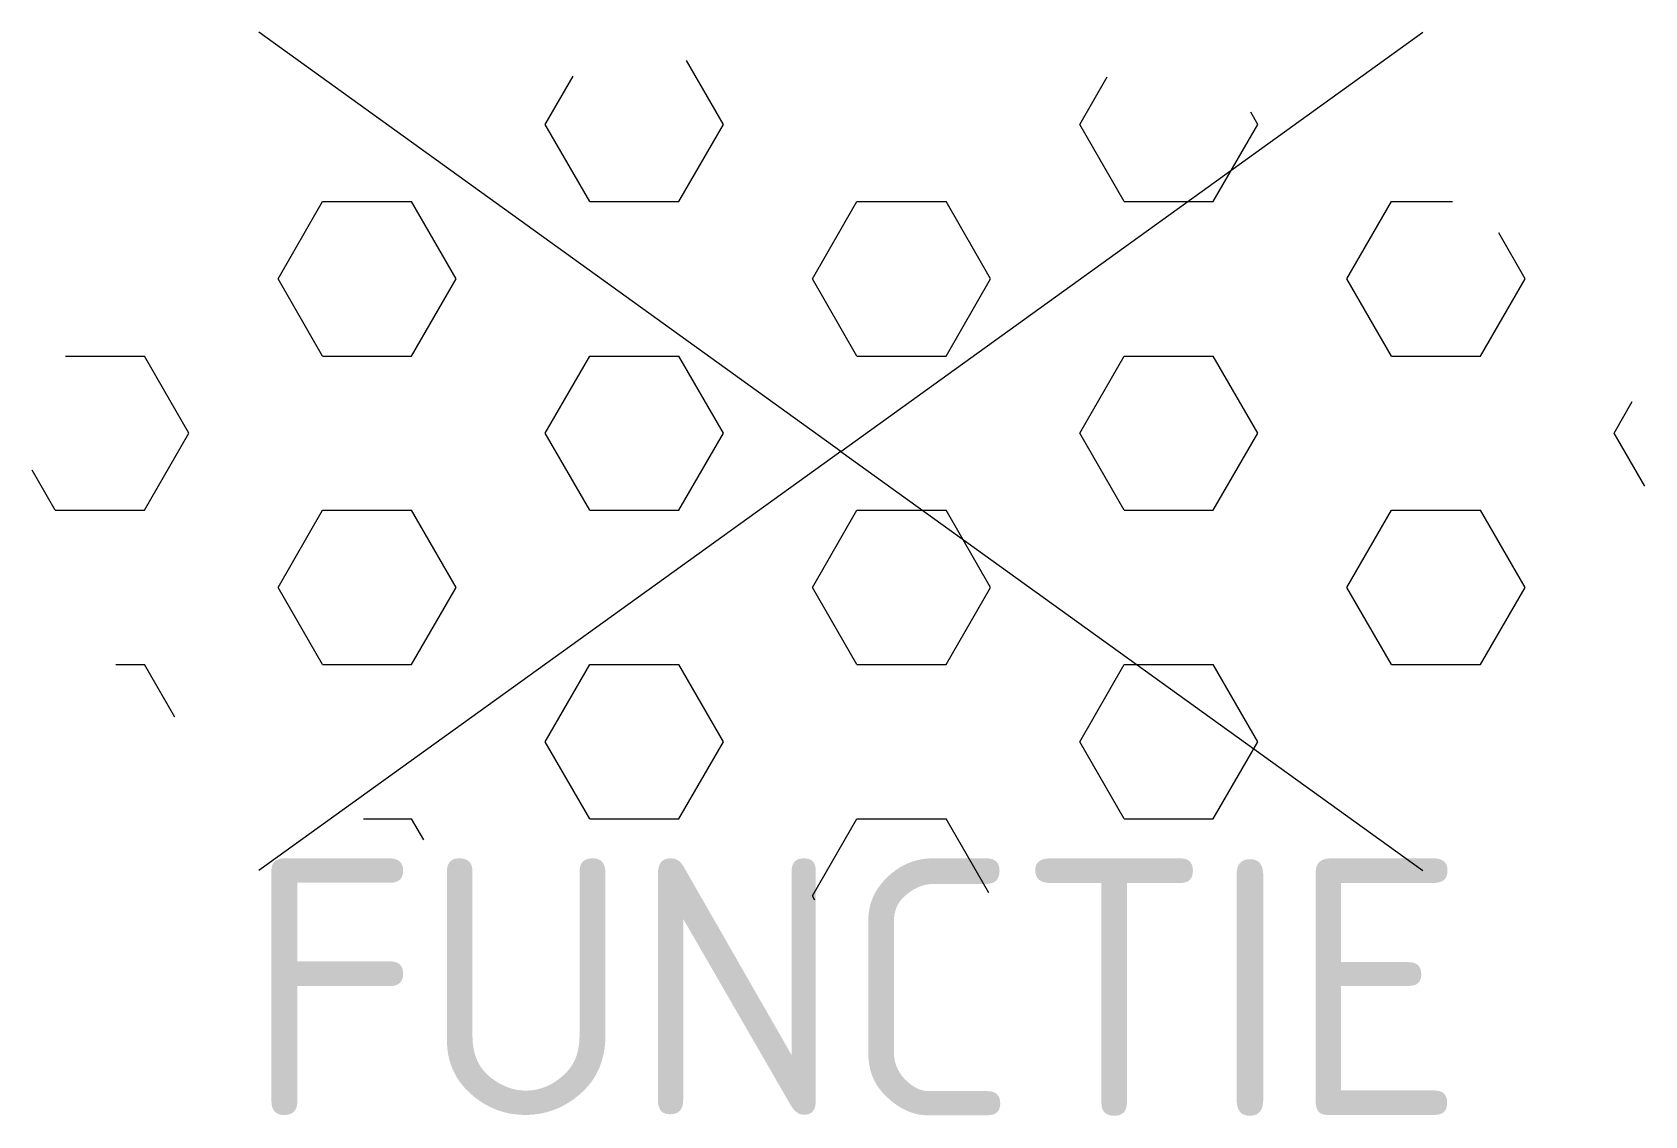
# Model space of a CAD drawing. Extents: x -5.7 to 5.7, y -4.5 to 3.1.
import ezdxf
from ezdxf.enums import TextEntityAlignment as Align

# ---------------------------------------------------------------- set-up
doc = ezdxf.new("R2010")
doc.units = 0
doc.styles.add('NLCS-ISO', font='NLCS-ISO.ttf')

msp = doc.modelspace()

# ---------------------------------------------------------------- linework, layer by layer
at = {"ltscale": 0.1}
for p, q in [((0.016, 0.176), (-4.068, 3.116)), ((0.016, 0.176), (4.1, 3.116)), ((-0.808, 2.469), (-1.068, 2.919)), ((-2.058, 2.469), (-1.863, 2.807)), ((1.692, 2.469), (1.885, 2.803)), ((2.942, 2.469), (2.892, 2.555)), ((-1.746, 1.928), (-2.058, 2.469)), ((-1.121, 1.928), (-0.808, 2.469)), ((2.004, 1.928), (1.692, 2.469)), ((2.629, 1.928), (2.942, 2.469)), ((-3.933, 1.387), (-3.621, 1.928)), ((-3.621, 1.928), (-2.996, 1.928)), ((-2.683, 1.387), (-2.996, 1.928)), ((-1.746, 1.928), (-1.121, 1.928)), ((-0.183, 1.387), (0.129, 1.928)), ((0.129, 1.928), (0.754, 1.928)), ((1.067, 1.387), (0.754, 1.928)), ((2.004, 1.928), (2.629, 1.928)), ((3.567, 1.387), (3.879, 1.928)), ((3.879, 1.928), (4.307, 1.928)), ((4.817, 1.387), (4.632, 1.708)), ((-3.621, 0.845), (-3.933, 1.387)), ((-2.996, 0.845), (-2.683, 1.387)), ((0.129, 0.845), (-0.183, 1.387)), ((0.754, 0.845), (1.067, 1.387)), ((3.879, 0.845), (3.567, 1.387)), ((4.504, 0.845), (4.817, 1.387)), ((-5.425, 0.845), (-4.871, 0.845)), ((-4.558, 0.304), (-4.871, 0.845)), ((-3.621, 0.845), (-2.996, 0.845)), ((-2.058, 0.304), (-1.746, 0.845)), ((-1.746, 0.845), (-1.121, 0.845)), ((-0.808, 0.304), (-1.121, 0.845)), ((0.129, 0.845), (0.754, 0.845)), ((1.692, 0.304), (2.004, 0.845)), ((2.004, 0.845), (2.629, 0.845)), ((2.942, 0.304), (2.629, 0.845)), ((3.879, 0.845), (4.504, 0.845)), ((5.442, 0.304), (5.569, 0.525)), ((-4.871, -0.237), (-4.558, 0.304)), ((-1.746, -0.237), (-2.058, 0.304)), ((-1.121, -0.237), (-0.808, 0.304)), ((2.004, -0.237), (1.692, 0.304)), ((2.629, -0.237), (2.942, 0.304)), ((5.657, -0.068), (5.442, 0.304)), ((0.016, 0.176), (-4.068, -2.764)), ((0.016, 0.176), (4.1, -2.764)), ((-5.496, -0.237), (-5.658, 0.043)), ((-5.496, -0.237), (-4.871, -0.237)), ((-3.933, -0.778), (-3.621, -0.237)), ((-3.621, -0.237), (-2.996, -0.237)), ((-2.683, -0.778), (-2.996, -0.237)), ((-1.746, -0.237), (-1.121, -0.237)), ((-0.183, -0.778), (0.129, -0.237)), ((0.129, -0.237), (0.754, -0.237)), ((1.067, -0.778), (0.754, -0.237)), ((2.004, -0.237), (2.629, -0.237)), ((3.567, -0.778), (3.879, -0.237)), ((3.879, -0.237), (4.504, -0.237)), ((4.817, -0.778), (4.504, -0.237)), ((-3.621, -1.32), (-3.933, -0.778)), ((-2.996, -1.32), (-2.683, -0.778)), ((0.129, -1.32), (-0.183, -0.778)), ((0.754, -1.32), (1.067, -0.778)), ((3.879, -1.32), (3.567, -0.778)), ((4.504, -1.32), (4.817, -0.778)), ((-5.07, -1.32), (-4.871, -1.32)), ((-4.658, -1.688), (-4.871, -1.32)), ((-3.621, -1.32), (-2.996, -1.32)), ((-2.058, -1.861), (-1.746, -1.32)), ((-1.746, -1.32), (-1.121, -1.32)), ((-0.808, -1.861), (-1.121, -1.32)), ((0.129, -1.32), (0.754, -1.32)), ((1.692, -1.861), (2.004, -1.32)), ((2.004, -1.32), (2.629, -1.32)), ((2.942, -1.861), (2.629, -1.32)), ((3.879, -1.32), (4.504, -1.32)), ((-1.746, -2.402), (-2.058, -1.861)), ((-1.121, -2.402), (-0.808, -1.861)), ((2.004, -2.402), (1.692, -1.861)), ((2.629, -2.402), (2.942, -1.861)), ((-3.334, -2.402), (-2.996, -2.402)), ((-2.911, -2.549), (-2.996, -2.402)), ((-1.746, -2.402), (-1.121, -2.402)), ((-0.183, -2.943), (0.129, -2.402)), ((0.129, -2.402), (0.754, -2.402)), ((1.054, -2.921), (0.754, -2.402)), ((2.004, -2.402), (2.629, -2.402)), ((-0.167, -2.972), (-0.183, -2.943))]:
    msp.add_line(p, q, dxfattribs=at)

# ---------------------------------------------------------------- texts
at = {"style": 'NLCS-ISO', "flags": 1}
msp.add_attdef('FUNCTIE', text='', height=1.8, dxfattribs=at).set_placement((0.116, -3.585), align=Align.MIDDLE_CENTER)

doc.saveas('drawing.dxf')
